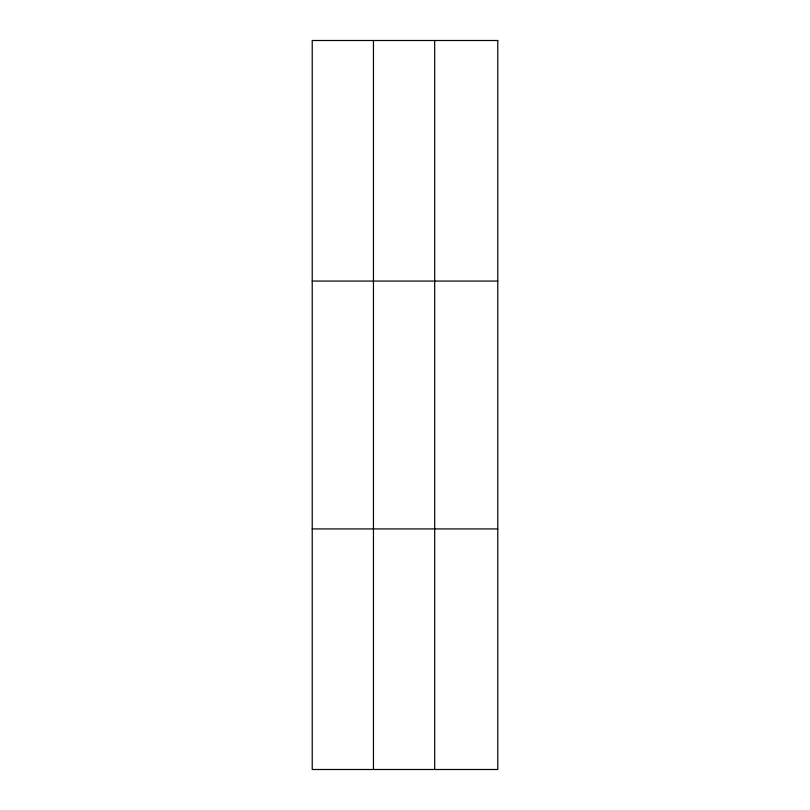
<?xml version="1.0" encoding="UTF-8"?>
<svg xmlns="http://www.w3.org/2000/svg" width="810" height="810" viewBox="0 0 810 810"><rect width="100%" height="100%" fill="white"/><g stroke="black" fill="none" stroke-linecap="round" stroke-linejoin="round"><path stroke-width="1.21" d="M373.45 40.5L373.45 769.5M434.686 40.5L434.686 769.5M312.225 281.07L497.775 281.07M312.225 528.93L497.775 528.93M497.775 40.5L497.775 769.5L312.225 769.5L312.225 40.5L497.775 40.5"/></g></svg>
